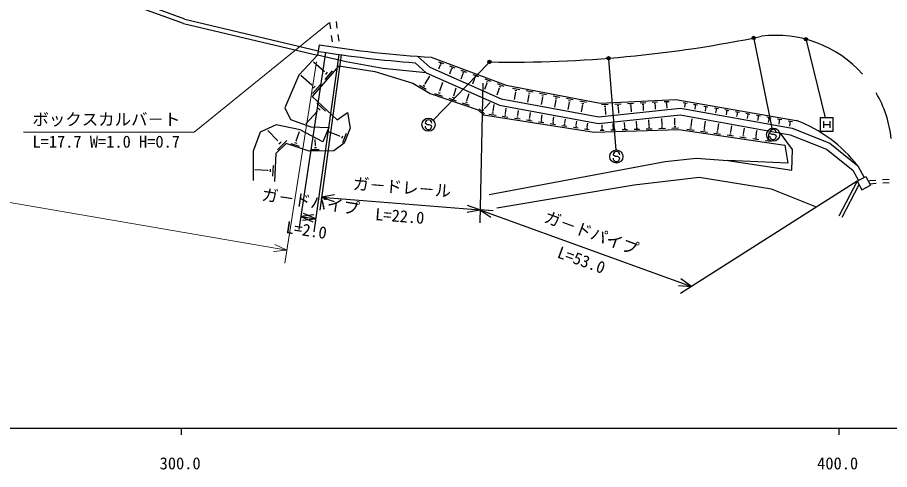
# Model space of a CAD drawing. Units: millimetres, scale not verified. Extents: x 40000 to 680000, y 20000 to 380000.
# Drawn here: x 343097 to 475740, y 198715 to 267470 of the extents above; entities that cross this region are included whole.
import ezdxf
from ezdxf.enums import TextEntityAlignment as Align

# ---------------------------------------------------------------- set-up
doc = ezdxf.new("R2010")
doc.units = ezdxf.units.MM
doc.header["$LTSCALE"] = 1000
doc.header["$PDMODE"] = 32
doc.header["$PDSIZE"] = 500
for name, color, linetype, lineweight in [('M-BGD', 7, 'Continuous', 25), ('M-STR-HTXT', 7, 'Continuous', 13), ('M-STR-STRC', 7, 'Continuous', 25), ('M-TTL-BAND', 7, 'Continuous', 25)]:
    doc.layers.add(name, color=color, linetype=linetype, lineweight=lineweight)
doc.styles.add('@ＭＳ ゴシック', font='')
doc.styles.add('ＭＳ ゴシック', font='')
doc.styles.get('@ＭＳ ゴシック').set_extended_font_data('@MS Gothic')
doc.styles.get('ＭＳ ゴシック').set_extended_font_data('MS Gothic')

msp = doc.modelspace()

# ---------------------------------------------------------------- linework, layer by layer
at = {"layer": 'M-BGD'}
for p, q in [((368546, 267230), (358767, 270827)), ((368344, 266559), (358523, 270170)), ((368546, 267230), (388832, 262413)), ((390567, 266719), (390701, 265728)), ((391558, 266852), (391692, 265861)), ((368344, 266559), (388722, 261719)), ((390835, 264737), (390968, 263746)), ((391826, 264870), (391959, 263879)), ((388971, 263300), (388722, 261719)), ((392093, 262888), (392101, 262834)), ((388722, 261719), (385909, 258712)), ((393097, 260708), (388722, 261719)), ((405802, 259898), (403981, 261554)), ((406021, 261411), (417440, 257173)), ((391953, 260092), (387921, 255435)), ((389746, 259269), (388102, 260691)), ((391953, 260092), (397470, 259240)), ((398690, 259686), (393097, 260708)), ((405249, 259049), (403563, 260583)), ((407381, 260226), (407141, 259579)), ((407152, 260725), (407880, 260455)), ((407357, 260441), (407540, 260374)), ((407358, 260234), (407404, 260217)), ((408829, 260103), (409609, 259813)), ((385909, 258712), (383741, 253734)), ((389782, 259310), (389710, 259227)), ((390987, 259358), (389835, 258027)), ((390222, 259147), (389934, 258814)), ((397470, 259240), (403240, 257490)), ((405249, 259049), (398690, 259686)), ((405249, 259049), (416394, 254123)), ((405802, 259898), (416691, 255085)), ((409074, 259568), (408805, 258843)), ((409049, 259799), (409244, 259727)), ((409050, 259577), (409098, 259559)), ((410820, 258890), (410521, 258085)), ((410558, 259461), (411390, 259152)), ((410793, 259137), (411001, 259060)), ((410794, 258900), (410846, 258880)), ((412341, 258799), (413227, 258470)), ((387890, 257167), (386186, 258642)), ((403240, 257490), (405883, 255889)), ((405053, 257383), (405117, 257345)), ((405085, 257364), (405795, 258537)), ((407361, 256333), (407810, 257645)), ((412619, 258191), (412290, 257303)), ((412591, 258454), (412812, 258372)), ((412592, 258202), (412647, 258181)), ((414474, 257471), (414113, 256497)), ((414178, 258117), (415121, 257767)), ((414444, 257750), (414680, 257663)), ((414445, 257482), (414504, 257460)), ((416073, 257414), (417073, 257043)), ((387928, 257209), (387853, 257124)), ((389169, 257259), (387982, 255888)), ((388382, 257041), (388085, 256699)), ((404263, 257162), (405286, 256543)), ((404802, 257186), (405058, 257031)), ((407103, 256079), (407410, 255974)), ((407323, 256346), (407399, 256320)), ((409444, 255569), (409846, 256745)), ((416387, 256728), (415993, 255666)), ((416355, 257025), (416605, 256932)), ((416356, 256740), (416418, 256717)), ((417440, 257173), (431701, 254451)), ((418412, 256733), (419484, 256528)), ((418846, 256095), (418633, 254980)), ((418763, 256388), (419031, 256337)), ((418812, 256101), (418879, 256088)), ((420465, 256341), (421532, 256138)), ((387921, 255435), (391734, 251903)), ((405883, 255889), (413180, 253395)), ((406539, 255929), (407764, 255510)), ((408684, 255196), (409817, 254809)), ((409205, 255334), (409489, 255237)), ((409408, 255581), (409479, 255556)), ((411405, 254848), (411471, 254826)), ((411438, 254837), (411796, 255883)), ((416691, 255085), (431520, 252344)), ((420896, 255706), (420685, 254601)), ((420814, 255998), (421081, 255947)), ((420863, 255713), (420930, 255700)), ((422512, 255950), (423573, 255748)), ((422941, 255319), (422732, 254222)), ((422859, 255609), (423124, 255559)), ((422908, 255325), (422974, 255313)), ((424554, 255561), (425608, 255359)), ((424980, 254933), (424773, 253845)), ((424899, 255222), (425162, 255171)), ((424947, 254939), (425013, 254927)), ((426589, 255172), (427638, 254972)), ((426932, 254835), (427194, 254785)), ((428618, 254785), (429661, 254586)), ((431701, 254451), (443229, 255000)), ((441441, 254664), (442195, 254700)), ((443229, 255000), (461555, 251809)), ((383741, 253734), (384625, 251928)), ((389937, 253227), (388655, 254414)), ((389160, 253352), (388839, 253649)), ((410738, 254494), (411781, 254137)), ((411218, 254621), (411479, 254532)), ((413180, 253395), (413961, 252650)), ((413330, 253597), (414156, 252810)), ((413836, 253509), (414043, 253312)), ((414111, 253641), (414162, 253592)), ((414136, 253617), (414989, 254512)), ((415430, 253231), (415583, 254218)), ((416394, 254123), (431481, 251334)), ((417319, 252842), (417448, 253674)), ((427013, 254548), (426807, 253469)), ((426980, 254554), (427046, 254542)), ((429040, 254164), (428836, 253094)), ((428960, 254449), (429220, 254400)), ((429008, 254170), (429073, 254158)), ((431520, 252344), (443926, 253663)), ((431922, 254211), (432955, 254260)), ((432322, 253971), (432580, 253984)), ((432431, 253718), (432496, 253721)), ((432463, 253719), (432512, 252700)), ((433939, 254307), (434913, 254354)), ((434316, 254081), (434559, 254093)), ((434419, 253842), (434479, 253845)), ((434449, 253843), (434493, 252911)), ((435897, 254400), (436814, 254444)), ((436252, 254188), (436481, 254199)), ((436349, 253963), (436406, 253965)), ((436377, 253964), (436418, 253115)), ((437799, 254491), (438660, 254532)), ((438132, 254291), (438348, 254301)), ((438223, 254080), (438277, 254082)), ((438250, 254081), (438287, 253314)), ((439647, 254579), (440454, 254617)), ((439959, 254391), (440161, 254401)), ((440044, 254193), (440094, 254196)), ((440069, 254195), (440102, 253507)), ((441733, 254489), (441921, 254498)), ((441812, 254304), (441859, 254306)), ((441836, 254305), (441865, 253695)), ((443926, 253663), (460906, 250609)), ((444356, 254550), (444947, 254447)), ((444600, 254203), (444532, 253808)), ((444552, 254363), (444700, 254338)), ((444582, 254206), (444619, 254200)), ((445933, 254275), (446528, 254171)), ((446179, 253926), (446109, 253524)), ((446130, 254087), (446279, 254062)), ((446160, 253929), (446197, 253923)), ((447514, 254000), (448114, 253895)), ((447762, 253648), (447691, 253240)), ((447713, 253811), (447863, 253785)), ((447743, 253651), (447780, 253645)), ((449100, 253724), (449704, 253619)), ((449349, 253369), (449277, 252954)), ((449300, 253533), (449451, 253507)), ((449330, 253372), (449368, 253366)), ((450690, 253447), (451298, 253341)), ((388703, 253180), (386969, 251309)), ((388743, 253143), (388662, 253217)), ((391734, 251903), (393297, 253028)), ((393297, 253028), (393703, 250622)), ((413961, 252650), (430825, 250045)), ((414804, 252773), (415889, 252606)), ((415253, 252981), (415524, 252939)), ((415396, 253237), (415464, 253226)), ((416804, 252464), (417697, 252326)), ((417173, 252636), (417397, 252601)), ((417291, 252846), (417347, 252837)), ((418679, 252174), (419544, 252041)), ((419036, 252341), (419253, 252307)), ((419151, 252544), (419205, 252536)), ((419178, 252540), (419300, 253331)), ((420872, 252050), (421082, 252018)), ((420983, 252247), (421036, 252239)), ((421010, 252243), (421126, 252994)), ((422814, 251951), (422924, 252661)), ((424593, 251662), (424696, 252334)), ((431481, 251334), (443889, 252653)), ((441139, 251088), (441109, 252107)), ((443106, 251145), (443077, 252164)), ((443889, 252653), (460631, 249642)), ((445541, 250953), (445704, 252073)), ((450941, 253090), (450867, 252668)), ((450891, 253255), (451043, 253229)), ((450922, 253093), (450960, 253086)), ((452284, 253169), (452897, 253063)), ((452537, 252810), (452463, 252381)), ((452487, 252976), (452640, 252949)), ((452518, 252813), (452556, 252806)), ((453883, 252891), (454500, 252783)), ((454138, 252529), (454062, 252094)), ((454087, 252696), (454242, 252669)), ((454118, 252532), (454157, 252525)), ((455486, 252612), (456108, 252503)), ((455743, 252247), (455666, 251805)), ((455692, 252416), (455848, 252389)), ((455723, 252250), (455762, 252243)), ((457094, 252332), (457720, 252223)), ((457302, 252134), (457458, 252107)), ((458706, 252051), (459337, 251941)), ((382457, 251125), (380000, 250000)), ((386110, 250362), (382457, 251125)), ((384625, 251928), (387716, 250844)), ((387716, 250844), (390446, 250724)), ((390446, 250724), (389522, 248556)), ((420526, 251889), (421364, 251759)), ((422346, 251608), (423157, 251482)), ((422682, 251764), (422884, 251732)), ((422789, 251955), (422840, 251947)), ((424140, 251331), (424924, 251209)), ((424464, 251481), (424660, 251451)), ((424568, 251666), (424617, 251659)), ((425907, 251057), (426666, 250940)), ((426221, 251203), (426410, 251174)), ((426321, 251382), (426369, 251375)), ((426345, 251378), (426443, 252011)), ((427648, 250788), (428381, 250675)), ((427952, 250929), (428135, 250901)), ((428049, 251102), (428094, 251095)), ((428071, 251098), (428163, 251693)), ((429751, 250826), (429795, 250819)), ((429773, 250822), (429859, 251380)), ((432024, 250651), (432010, 251139)), ((433687, 250731), (433731, 250732)), ((433709, 250732), (433692, 251318)), ((435436, 250815), (435485, 250816)), ((435460, 250816), (435441, 251504)), ((437255, 250902), (437307, 250904)), ((437281, 250903), (437258, 251697)), ((439065, 250762), (439293, 250768)), ((439144, 250993), (439201, 250994)), ((439173, 250993), (439146, 251898)), ((441023, 250837), (441270, 250844)), ((441108, 251087), (441170, 251089)), ((442990, 250894), (443237, 250901)), ((443075, 251144), (443137, 251146)), ((445365, 250701), (445638, 250661)), ((445507, 250958), (445575, 250948)), ((447590, 250638), (447745, 251706)), ((449605, 250328), (449752, 251345)), ((451585, 250023), (451726, 250990)), ((457353, 251964), (457274, 251516)), ((457333, 251968), (457372, 251961)), ((458967, 251681), (458887, 251226)), ((458915, 251852), (459073, 251825)), ((458947, 251684), (458986, 251677)), ((460323, 251770), (460958, 251659)), ((460585, 251397), (460505, 250935)), ((460534, 251569), (460692, 251542)), ((460565, 251400), (460605, 251393)), ((380000, 250000), (378964, 247151)), ((382665, 248759), (381197, 250289)), ((385513, 248707), (385980, 250135)), ((389522, 248556), (386110, 250362)), ((392117, 249393), (390418, 250068)), ((392135, 249438), (392100, 249348)), ((392546, 249430), (392404, 249072)), ((393117, 249824), (392549, 248393)), ((393703, 250622), (392797, 248340)), ((429364, 250523), (430072, 250414)), ((429657, 250659), (429834, 250632)), ((430825, 250045), (443668, 250417)), ((431712, 250320), (432354, 250339)), ((431948, 250488), (432109, 250493)), ((432004, 250650), (432044, 250651)), ((433366, 250368), (434072, 250389)), ((433626, 250552), (433802, 250558)), ((435085, 250418), (435858, 250440)), ((435370, 250620), (435563, 250625)), ((436872, 250470), (437714, 250494)), ((437182, 250689), (437392, 250695)), ((438729, 250524), (439642, 250550)), ((440660, 250580), (441647, 250608)), ((442627, 250637), (443614, 250665)), ((443668, 250417), (459825, 248071)), ((444918, 250488), (446006, 250330)), ((446987, 250188), (448040, 250035)), ((447420, 250394), (447683, 250356)), ((447557, 250643), (447623, 250633)), ((449021, 249892), (450040, 249744)), ((449440, 250092), (449695, 250055)), ((449573, 250333), (449636, 250323)), ((451021, 249602), (452007, 249459)), ((451427, 249795), (451673, 249759)), ((451555, 250028), (451616, 250019)), ((453380, 249503), (453618, 249468)), ((453503, 249728), (453563, 249719)), ((453533, 249724), (453666, 250641)), ((455419, 249433), (455477, 249425)), ((455448, 249429), (455574, 250298)), ((457331, 249139), (457450, 249960)), ((460979, 247364), (459091, 249919)), ((460631, 249642), (466149, 247462)), ((460906, 250609), (466657, 248336)), ((383952, 248278), (382389, 246778)), ((382621, 248716), (382710, 248802)), ((382637, 247362), (384062, 248731)), ((382829, 248232), (383186, 248574)), ((387484, 247122), (383952, 248278)), ((384701, 248296), (385924, 247895)), ((385260, 248452), (385566, 248351)), ((385474, 248720), (385551, 248695)), ((388412, 247972), (388396, 248904)), ((392797, 248340), (391203, 247184)), ((452988, 249317), (453940, 249178)), ((454922, 249036), (455841, 248902)), ((455300, 249216), (455530, 249182)), ((456823, 248760), (457710, 248631)), ((457188, 248933), (457410, 248901)), ((457303, 249143), (457359, 249135)), ((459825, 248071), (460272, 245317)), ((466657, 248336), (470929, 244910)), ((378964, 247151), (378964, 242695)), ((382389, 246778), (382170, 242527)), ((391203, 247184), (387484, 247122)), ((387837, 247378), (389006, 247397)), ((388270, 247677), (388563, 247682)), ((388375, 247972), (388448, 247973)), ((460867, 244237), (460979, 247364)), ((466149, 247462), (470148, 244256)), ((414856, 240528), (441603, 245543)), ((441603, 245543), (446314, 246075)), ((446314, 246075), (451151, 245726)), ((460272, 245317), (451151, 245726)), ((451151, 245726), (460867, 244237)), ((381192, 244202), (379214, 244304)), ((381190, 244152), (381195, 244253)), ((381588, 243979), (381609, 244384)), ((381962, 243349), (382046, 244973)), ((470148, 244256), (471012, 242671)), ((470929, 244910), (471890, 243150)), ((446770, 243112), (436892, 241972)), ((457788, 241364), (446770, 243112)), ((470793, 242551), (472109, 243269)), ((472109, 243269), (472828, 241952)), ((472671, 242671), (473668, 242744)), ((474666, 242818), (475663, 242892)), ((436892, 241972), (415996, 238477)), ((470793, 242551), (468015, 237265)), ((471080, 242024), (468458, 237032)), ((470793, 242551), (471511, 241234)), ((471511, 241234), (472828, 241952)), ((472708, 242172), (473705, 242246)), ((474703, 242319), (475700, 242393)), ((464627, 238629), (457788, 241364))]:
    msp.add_line(p, q, dxfattribs=at)
for centre, radius, start, end in [((418085, 448222), 187550, 269.06465, 281.74344), ((458493, 247137), 17604, 41.65099, 97.29962), ((418085, 448222), 187200, 261.053, 266.30526), ((418085, 448222), 188200, 261.053, 265.57449), ((458493, 247137), 17604, 6.20354, 30.24057), ((453688, 231299), 21967, 38.29003, 69.01551)]:
    msp.add_arc(centre, radius, start, end, dxfattribs=at)
at = {"layer": 'M-STR-HTXT'}
for p, q in [((390567, 266719), (370000, 250000)), ((384056, 232081), (213417, 261475)), ((388567, 260732), (383745, 230106)), ((344000, 250000), (370000, 250000)), ((384056, 232081), (382240, 232919)), ((382065, 231899), (384056, 232081))]:
    msp.add_line(p, q, dxfattribs=at)
at = {"layer": 'M-STR-STRC'}
for p, q in [((455101, 264208), (457833, 250630)), ((463041, 264007), (465926, 252185)), ((389972, 262134), (385908, 235229)), ((391962, 261844), (388183, 234885)), ((392354, 261789), (389093, 238164)), ((414769, 260592), (406305, 251873)), ((433009, 261116), (434110, 247310)), ((413874, 257489), (413404, 236224)), ((465170, 252185), (465170, 250185)), ((467170, 252185), (465170, 252185)), ((467170, 250185), (467170, 252185)), ((405213, 251296), (405114, 251414)), ((405458, 251157), (405213, 251296)), ((405759, 251155), (405458, 251157)), ((406004, 251043), (405759, 251155)), ((406110, 250907), (406004, 251043)), ((465670, 251685), (465670, 250685)), ((465670, 251185), (466670, 251185)), ((466670, 251685), (466670, 250685)), ((457635, 249791), (457535, 249909)), ((457880, 249651), (457635, 249791)), ((458180, 249649), (457880, 249651)), ((458426, 249537), (458180, 249649)), ((458531, 249401), (458426, 249537)), ((465170, 250185), (467170, 250185)), ((433794, 246454), (433695, 246572)), ((434039, 246315), (433794, 246454)), ((434340, 246312), (434039, 246315)), ((434585, 246200), (434340, 246312)), ((434691, 246064), (434585, 246200)), ((470793, 242551), (443953, 225477)), ((391333, 240507), (389366, 240145)), ((389366, 240145), (413448, 238224)), ((389366, 240145), (391251, 239475)), ((413448, 238224), (411564, 238893)), ((388461, 236866), (386628, 237666)), ((411481, 237861), (413448, 238224)), ((413448, 238224), (445640, 226551)), ((415441, 238052), (413448, 238224)), ((413448, 238224), (415088, 237078)), ((388194, 237430), (386206, 237207)), ((386206, 237207), (388461, 236866)), ((386206, 237207), (388039, 236406)), ((386473, 236643), (388461, 236866)), ((445640, 226551), (444000, 227696)), ((443647, 226723), (445640, 226551))]:
    msp.add_line(p, q, dxfattribs=at)
for centre, radius in [((455072, 264356), 150), ((455072, 264356), 120), ((455072, 264356), 90), ((455072, 264356), 60), ((455072, 264356), 30), ((463005, 264153), 150), ((463005, 264153), 120), ((463005, 264153), 90), ((463005, 264153), 60), ((463005, 264153), 30), ((432997, 261266), 150), ((432997, 261266), 120), ((432997, 261266), 90), ((432997, 261266), 60), ((414873, 260700), 150), ((414873, 260700), 120), ((414873, 260700), 90), ((414873, 260700), 60), ((414873, 260700), 30), ((432997, 261266), 30), ((405609, 251156), 1000), ((458030, 249650), 1000), ((434190, 246313), 1000)]:
    msp.add_circle(centre, radius, dxfattribs=at)
for centre, start, end in [((405610, 250911), 179.55488, 359.55488), ((405614, 251411), 359.55488, 179.55488), ((458031, 249405), 179.55488, 359.55488), ((458035, 249905), 359.55488, 179.55488), ((434195, 246568), 359.55488, 179.55488), ((434191, 246068), 179.55488, 359.55488)]:
    msp.add_arc(centre, 500, start, end, dxfattribs=at)
for p in [(455072, 264356), (463005, 264153), (432997, 261266), (414873, 260700)]:
    msp.add_point(p, dxfattribs=at)
at = {"layer": 'M-TTL-BAND'}
for p, q in [((40000, 205000), (579000, 205000)), ((368000, 205000), (368000, 204000)), ((468000, 205000), (468000, 204000))]:
    msp.add_line(p, q, dxfattribs=at)

# ---------------------------------------------------------------- texts
at = {"layer": 'M-STR-HTXT', "style": 'ＭＳ ゴシック'}
msp.add_text('ボックスカルバ－ト', height=1833, dxfattribs=at).set_placement((345375, 250500), align=Align.BOTTOM_LEFT)
msp.add_text('L=17.7 W=1.0 H=0.7', height=1833, dxfattribs=at).set_placement((345375, 249500), align=Align.TOP_LEFT)
at = {"layer": 'M-STR-STRC', "style": 'ＭＳ ゴシック'}
for s, rotation, p in [('ガ－ドレ－ル', 355.438, (401487, 240181)), ('ガ－ドパイプ', 351.409, (387483, 238025)), ('ガ－ドパイプ', 340.069, (429885, 233327))]:
    msp.add_text(s, height=1833, rotation=rotation, dxfattribs=at).set_placement(p, align=Align.BOTTOM_CENTER)
at = {"layer": 'M-STR-STRC', "style": '@ＭＳ ゴシック'}
for s, rotation, p in [('L=22.0', 355.439, (401328, 238187)), ('L=2.0', 351.409, (387184, 236048)), ('L=53.0', 340.069, (429203, 231447))]:
    msp.add_text(s, height=1833, rotation=rotation, dxfattribs=at).set_placement(p, align=Align.TOP_CENTER)
at = {"layer": 'M-TTL-BAND', "style": 'ＭＳ ゴシック'}
for s, p in [('300.0', (367844, 198195)), ('400.0', (467844, 198195))]:
    msp.add_text(s, height=1833, dxfattribs=at).set_placement(p, align=Align.BOTTOM_CENTER)

doc.saveas('drawing.dxf')
